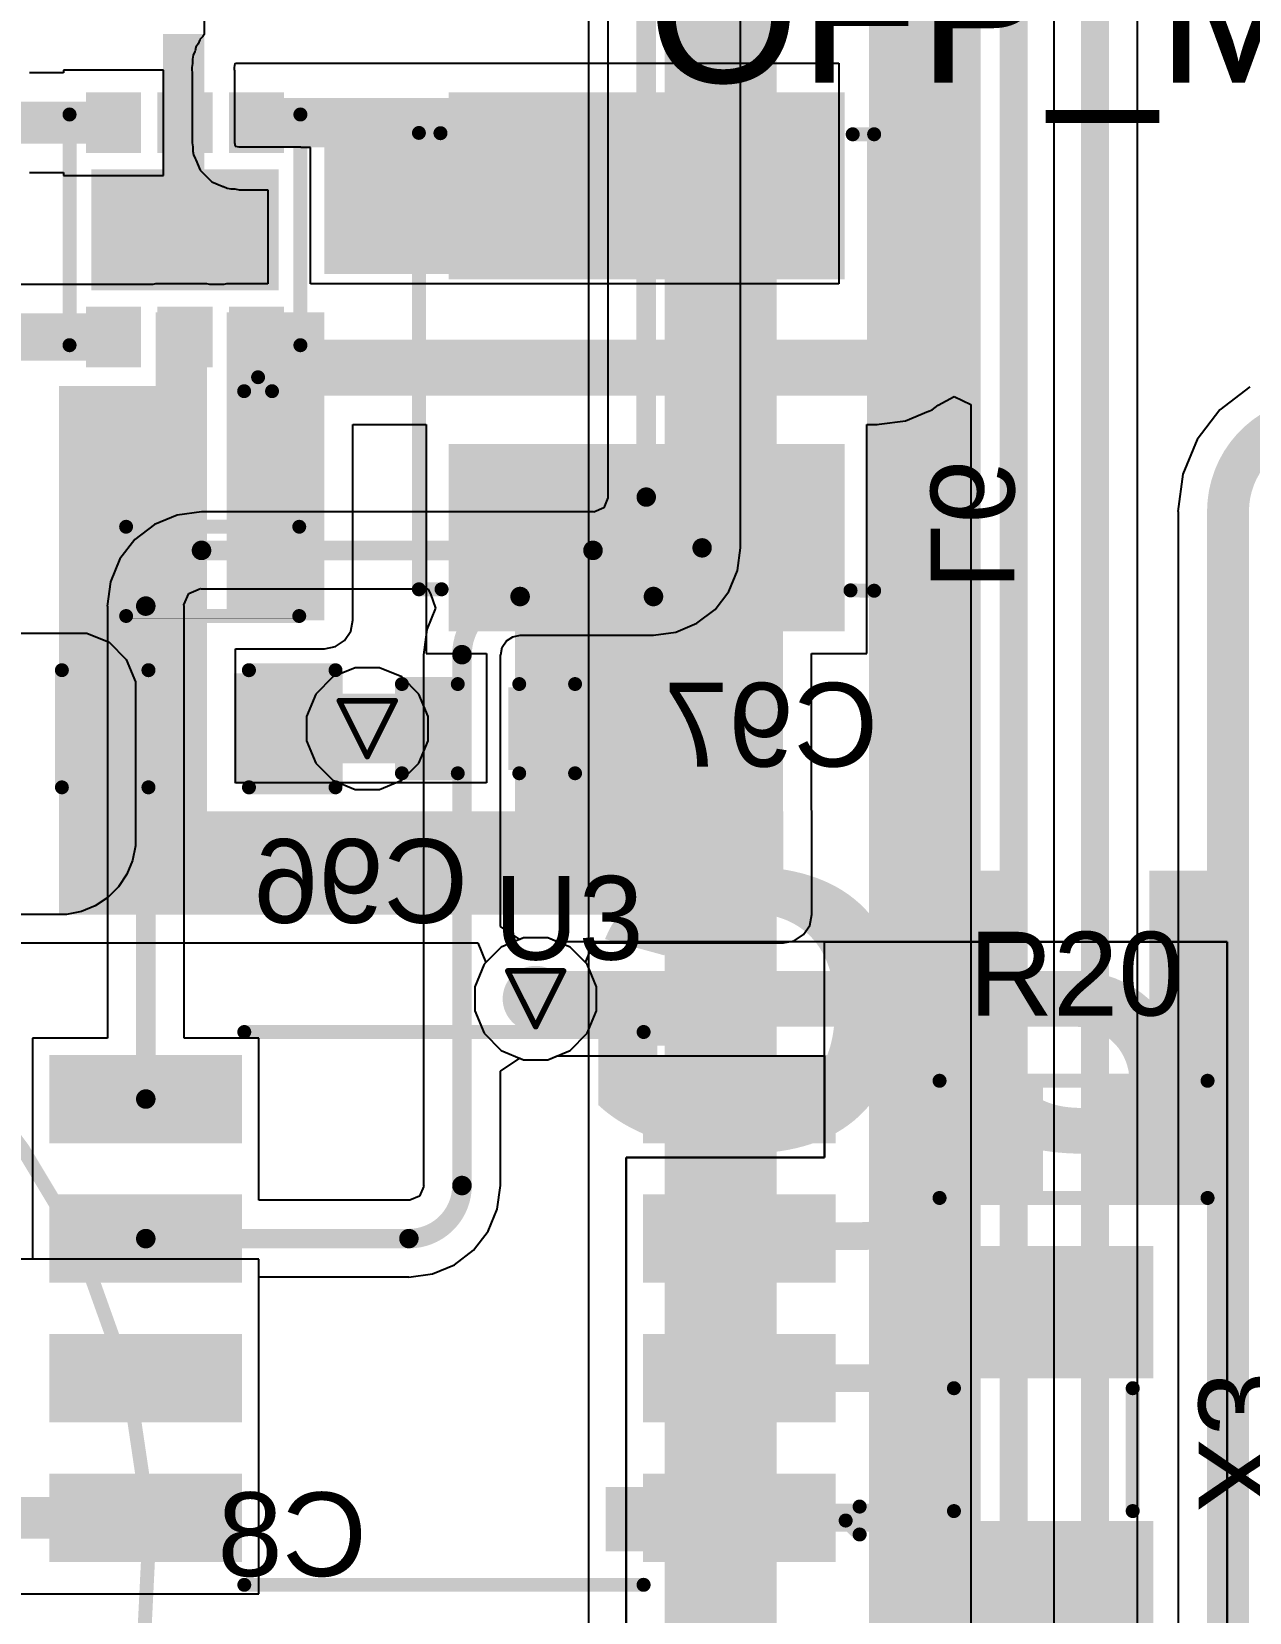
# Model space of a CAD drawing. Header units: inches. Extents: x 0 to 5359, y 0 to 5098.
# Drawn here: x 13.33 to 24.41, y 37.14 to 51.52 of the extents above; entities that cross this region are included whole.
import ezdxf

# ---------------------------------------------------------------- set-up
doc = ezdxf.new("R2010")
doc.units = ezdxf.units.IN
for name, color, linetype in [('Bottom Layer', 5, 'Continuous'), ('Bottom Overlay', 54, 'Continuous'), ('Bottom Paste', 16, 'Continuous'), ('Bottom Solder', 6, 'Continuous'), ('Drill Drawing', 1, 'Continuous'), ('Layer 1', 16, 'Continuous'), ('Layer 2', 76, 'Continuous'), ('Top Layer', 1, 'Continuous'), ('Top Overlay', 2, 'Continuous'), ('Top Paste', 8, 'Continuous'), ('Top Solder', 216, 'Continuous'), ('Via Holes', 16, 'Continuous')]:
    doc.layers.add(name, color=color, linetype=linetype)
doc.styles.add('Arial', font='', dxfattribs={"height": 0.2})
doc.styles.add('Arial Black_Bold', font='', dxfattribs={"height": 0.2})
doc.styles.get('Arial').set_extended_font_data('Arial')
doc.styles.get('Arial Black_Bold').set_extended_font_data('Arial Black', bold=True)

# ---------------------------------------------------------------- blocks, each defined once
blk = doc.blocks.new('C___0402_B_35')
at = {"layer": 'Bottom Layer'}
for points in [[(-0.241, 0.317), (-0.241, -0.318), (-0.699, -0.318), (-0.699, 0.317)], [(0.699, 0.317), (0.699, -0.318), (0.241, -0.318), (0.241, 0.317)]]:
    blk.add_hatch(color=5, dxfattribs=at).paths.add_polyline_path(points)
at = {"layer": 'Bottom Paste'}
for points in [[(-0.241, 0.317), (-0.241, -0.318), (-0.699, -0.318), (-0.699, 0.317)], [(0.699, 0.317), (0.699, -0.318), (0.241, -0.318), (0.241, 0.317)]]:
    blk.add_hatch(color=16, dxfattribs=at).paths.add_polyline_path(points)
at = {"layer": 'Bottom Solder'}
for points in [[(-0.181, 0.377), (-0.181, -0.377), (-0.759, -0.377), (-0.759, 0.377)], [(0.758, 0.377), (0.758, -0.377), (0.181, -0.377), (0.181, 0.377)]]:
    blk.add_hatch(color=6, dxfattribs=at).paths.add_polyline_path(points)
at = {"layer": 'Bottom Overlay'}
for points in [[(-0.787, -0.406, 0.127, 0.127, 0), (-0.787, 0.406, 0.127, 0.127, 0)], [(-0.787, 0.406, 0.127, 0.127, 0), (-0.279, 0.406, 0.127, 0.127, 0)], [(0.279, 0.406, 0.127, 0.127, 0), (0.787, 0.406, 0.127, 0.127, 0)], [(0.787, -0.406, 0.127, 0.127, 0), (0.787, 0.406, 0.127, 0.127, 0)], [(-0.787, -0.406, 0.127, 0.127, 0), (-0.279, -0.406, 0.127, 0.127, 0)], [(0.279, -0.406, 0.127, 0.127, 0), (0.787, -0.406, 0.127, 0.127, 0)]]:
    blk.add_lwpolyline(points, format="xyseb", dxfattribs=at)
for points in [[(-0.819, 0.406, 0.0635, 0.0635, 1), (-0.756, 0.406, 0.0635, 0.0635, 1)], [(-0.819, 0.406, 0.0635, 0.0635, 1), (-0.756, 0.406, 0.0635, 0.0635, 1)], [(-0.311, 0.406, 0.0635, 0.0635, 1), (-0.248, 0.406, 0.0635, 0.0635, 1)], [(0.248, 0.406, 0.0635, 0.0635, 1), (0.311, 0.406, 0.0635, 0.0635, 1)], [(0.756, 0.406, 0.0635, 0.0635, 1), (0.819, 0.406, 0.0635, 0.0635, 1)], [(0.756, 0.406, 0.0635, 0.0635, 1), (0.819, 0.406, 0.0635, 0.0635, 1)], [(-0.819, -0.406, 0.0635, 0.0635, 1), (-0.756, -0.406, 0.0635, 0.0635, 1)], [(-0.819, -0.406, 0.0635, 0.0635, 1), (-0.756, -0.406, 0.0635, 0.0635, 1)], [(-0.311, -0.406, 0.0635, 0.0635, 1), (-0.248, -0.406, 0.0635, 0.0635, 1)], [(0.248, -0.406, 0.0635, 0.0635, 1), (0.311, -0.406, 0.0635, 0.0635, 1)], [(0.756, -0.406, 0.0635, 0.0635, 1), (0.819, -0.406, 0.0635, 0.0635, 1)], [(0.756, -0.406, 0.0635, 0.0635, 1), (0.819, -0.406, 0.0635, 0.0635, 1)]]:
    blk.add_lwpolyline(points, format="xyseb", close=True, dxfattribs=at)
blk = doc.blocks.new('SMD3215_2P_50')
at = {"layer": 'Top Layer'}
for points in [[(-1.75, 0.9), (-0.75, 0.9), (-0.75, -0.9), (-1.75, -0.9)], [(0.75, 0.9), (1.75, 0.9), (1.75, -0.9), (0.75, -0.9)]]:
    blk.add_hatch(color=1, dxfattribs=at).paths.add_polyline_path(points)
at = {"layer": 'Top Paste'}
for points in [[(-1.75, 0.9), (-0.75, 0.9), (-0.75, -0.9), (-1.75, -0.9)], [(0.75, 0.9), (1.75, 0.9), (1.75, -0.9), (0.75, -0.9)]]:
    blk.add_hatch(color=8, dxfattribs=at).paths.add_polyline_path(points)
at = {"layer": 'Top Solder'}
for points in [[(-1.852, 1.002), (-0.648, 1.002), (-0.648, -1.002), (-1.852, -1.002)], [(0.648, 1.002), (1.852, 1.002), (1.852, -1.002), (0.648, -1.002)]]:
    blk.add_hatch(color=216, dxfattribs=at).paths.add_polyline_path(points)
at = {"layer": 'Top Overlay'}
for points in [[(-0.559, 0.813, 0.127, 0.127, 0), (0.559, 0.813, 0.127, 0.127, 0)], [(-0.559, -0.813, 0.127, 0.127, 0), (0.559, -0.813, 0.127, 0.127, 0)]]:
    blk.add_lwpolyline(points, format="xyseb", dxfattribs=at)
for points in [[(-0.591, 0.813, 0.0635, 0.0635, 1), (-0.527, 0.813, 0.0635, 0.0635, 1)], [(0.527, 0.813, 0.0635, 0.0635, 1), (0.591, 0.813, 0.0635, 0.0635, 1)], [(-0.591, -0.813, 0.0635, 0.0635, 1), (-0.527, -0.813, 0.0635, 0.0635, 1)], [(0.527, -0.813, 0.0635, 0.0635, 1), (0.591, -0.813, 0.0635, 0.0635, 1)]]:
    blk.add_lwpolyline(points, format="xyseb", close=True, dxfattribs=at)
blk = doc.blocks.new('WSON_6_EP_2_2__B_56')
at = {"layer": 'Bottom Layer'}
for points in [[(-1.2, 0.45), (-1.2, 0.85), (-0.75, 0.85), (-0.75, 0.45)], [(-0.5, 0.8), (0.5, 0.8), (0.5, -0.8), (-0.5, -0.8)], [(0.75, 0.45), (0.75, 0.85), (1.2, 0.85), (1.2, 0.45)], [(-1.2, -0.2), (-1.2, 0.2), (-0.75, 0.2), (-0.75, -0.2)], [(0.75, -0.2), (0.75, 0.2), (1.2, 0.2), (1.2, -0.2)], [(-1.2, -0.85), (-1.2, -0.45), (-0.75, -0.45), (-0.75, -0.85)], [(0.75, -0.85), (0.75, -0.45), (1.2, -0.45), (1.2, -0.85)]]:
    blk.add_hatch(color=5, dxfattribs=at).paths.add_polyline_path(points)
at = {"layer": 'Bottom Paste'}
for points in [[(-1.2, 0.45), (-1.2, 0.85), (-0.75, 0.85), (-0.75, 0.45)], [(-0.5, 0.8), (0.5, 0.8), (0.5, -0.8), (-0.5, -0.8)], [(0.75, 0.45), (0.75, 0.85), (1.2, 0.85), (1.2, 0.45)], [(-1.2, -0.2), (-1.2, 0.2), (-0.75, 0.2), (-0.75, -0.2)], [(0.75, -0.2), (0.75, 0.2), (1.2, 0.2), (1.2, -0.2)], [(-1.2, -0.85), (-1.2, -0.45), (-0.75, -0.45), (-0.75, -0.85)], [(0.75, -0.85), (0.75, -0.45), (1.2, -0.45), (1.2, -0.85)]]:
    blk.add_hatch(color=16, dxfattribs=at).paths.add_polyline_path(points)
at = {"layer": 'Bottom Solder'}
for points in [[(-1.251, 0.399), (-1.251, 0.901), (-0.699, 0.901), (-0.699, 0.399)], [(0.699, 0.399), (0.699, 0.901), (1.251, 0.901), (1.251, 0.399)], [(-0.551, 0.851), (0.551, 0.851), (0.551, -0.851), (-0.551, -0.851)], [(-1.251, -0.251), (-1.251, 0.251), (-0.699, 0.251), (-0.699, -0.251)], [(0.699, -0.251), (0.699, 0.251), (1.251, 0.251), (1.251, -0.251)], [(-1.251, -0.901), (-1.251, -0.399), (-0.699, -0.399), (-0.699, -0.901)], [(0.699, -0.901), (0.699, -0.399), (1.251, -0.399), (1.251, -0.901)]]:
    blk.add_hatch(color=6, dxfattribs=at).paths.add_polyline_path(points)
at = {"layer": 'Bottom Overlay'}
for points in [[(-1.049, 1.05, 0.127, 0.127, 0), (1.05, 1.05, 0.127, 0.127, 0)], [(-1.467, -0.538, 0.127, 0.127, 0), (-1.34, -0.665, 0.127, 0.127, 0)], [(-1.467, -0.538, 0.127, 0.127, 0), (-1.467, -0.792, 0.127, 0.127, 0)], [(-1.34, -0.665, 0.127, 0.127, 0), (-1.467, -0.792, 0.127, 0.127, 0)], [(-1.049, -1.05, 0.127, 0.127, 0), (1.05, -1.05, 0.127, 0.127, 0)]]:
    blk.add_lwpolyline(points, format="xyseb", dxfattribs=at)
for points in [[(-1.081, 1.05, 0.0635, 0.0635, 1), (-1.017, 1.05, 0.0635, 0.0635, 1)], [(1.018, 1.05, 0.0635, 0.0635, 1), (1.082, 1.05, 0.0635, 0.0635, 1)], [(-1.499, -0.538, 0.0635, 0.0635, 1), (-1.436, -0.538, 0.0635, 0.0635, 1)], [(-1.499, -0.538, 0.0635, 0.0635, 1), (-1.436, -0.538, 0.0635, 0.0635, 1)], [(-1.372, -0.665, 0.0635, 0.0635, 1), (-1.309, -0.665, 0.0635, 0.0635, 1)], [(-1.372, -0.665, 0.0635, 0.0635, 1), (-1.309, -0.665, 0.0635, 0.0635, 1)], [(-1.499, -0.792, 0.0635, 0.0635, 1), (-1.436, -0.792, 0.0635, 0.0635, 1)], [(-1.499, -0.792, 0.0635, 0.0635, 1), (-1.436, -0.792, 0.0635, 0.0635, 1)], [(-1.081, -1.05, 0.0635, 0.0635, 1), (-1.017, -1.05, 0.0635, 0.0635, 1)], [(1.018, -1.05, 0.0635, 0.0635, 1), (1.082, -1.05, 0.0635, 0.0635, 1)]]:
    blk.add_lwpolyline(points, format="xyseb", close=True, dxfattribs=at)
blk = doc.blocks.new('SOIC_8_0_154___3_90___W______62')
at = {"layer": 'Top Layer'}
for points in [[(-3.475, 1.605), (-3.475, 2.205), (-1.925, 2.205), (-1.925, 1.605)], [(1.925, 1.605), (1.925, 2.205), (3.475, 2.205), (3.475, 1.605)], [(-3.475, 0.335), (-3.475, 0.935), (-1.925, 0.935), (-1.925, 0.335)], [(1.925, 0.335), (1.925, 0.935), (3.475, 0.935), (3.475, 0.335)], [(-3.475, -0.935), (-3.475, -0.335), (-1.925, -0.335), (-1.925, -0.935)], [(1.925, -0.935), (1.925, -0.335), (3.475, -0.335), (3.475, -0.935)], [(-3.475, -2.205), (-3.475, -1.605), (-1.925, -1.605), (-1.925, -2.205)], [(1.925, -2.205), (1.925, -1.605), (3.475, -1.605), (3.475, -2.205)]]:
    blk.add_hatch(color=1, dxfattribs=at).paths.add_polyline_path(points)
at = {"layer": 'Top Overlay'}
blk.add_hatch(color=2, dxfattribs=at).paths.add_polyline_path([(-1.838, 1.625), (-1.483, 1.625), (-1.483, 2.21), (-1.838, 2.21)])
at = {"layer": 'Top Paste'}
for points in [[(-3.475, 1.605), (-3.475, 2.205), (-1.925, 2.205), (-1.925, 1.605)], [(1.925, 1.605), (1.925, 2.205), (3.475, 2.205), (3.475, 1.605)], [(-3.475, 0.335), (-3.475, 0.935), (-1.925, 0.935), (-1.925, 0.335)], [(1.925, 0.335), (1.925, 0.935), (3.475, 0.935), (3.475, 0.335)], [(-3.475, -0.935), (-3.475, -0.335), (-1.925, -0.335), (-1.925, -0.935)], [(1.925, -0.935), (1.925, -0.335), (3.475, -0.335), (3.475, -0.935)], [(-3.475, -2.205), (-3.475, -1.605), (-1.925, -1.605), (-1.925, -2.205)], [(1.925, -2.205), (1.925, -1.605), (3.475, -1.605), (3.475, -2.205)]]:
    blk.add_hatch(color=8, dxfattribs=at).paths.add_polyline_path(points)
at = {"layer": 'Top Solder'}
for points in [[(-3.577, 1.503), (-3.577, 2.307), (-1.823, 2.307), (-1.823, 1.503)], [(1.823, 1.503), (1.823, 2.307), (3.577, 2.307), (3.577, 1.503)], [(-3.577, 0.233), (-3.577, 1.037), (-1.823, 1.037), (-1.823, 0.233)], [(1.823, 0.233), (1.823, 1.037), (3.577, 1.037), (3.577, 0.233)], [(-3.577, -1.037), (-3.577, -0.233), (-1.823, -0.233), (-1.823, -1.037)], [(1.823, -1.037), (1.823, -0.233), (3.577, -0.233), (3.577, -1.037)], [(-3.577, -2.307), (-3.577, -1.503), (-1.823, -1.503), (-1.823, -2.307)], [(1.823, -2.307), (1.823, -1.503), (3.577, -1.503), (3.577, -2.307)]]:
    blk.add_hatch(color=216, dxfattribs=at).paths.add_polyline_path(points)
at = {"layer": 'Top Overlay'}
for points in [[(1.803, 2.515, 0.127, 0.127, 0), (-1.829, 2.515, 0.127, 0.127, 0)], [(-3.667, 1.93, 0.127, 0.127, 0), (-3.794, 2.057, 0.127, 0.127, 0)], [(-3.794, 2.057, 0.127, 0.127, 0), (-3.794, 1.803, 0.127, 0.127, 0)], [(-3.667, 1.93, 0.127, 0.127, 0), (-3.794, 1.803, 0.127, 0.127, 0)], [(1.803, -2.515, 0.127, 0.127, 0), (-1.829, -2.515, 0.127, 0.127, 0)]]:
    blk.add_lwpolyline(points, format="xyseb", dxfattribs=at)
for points in [[(-1.861, 2.515, 0.0635, 0.0635, 1), (-1.797, 2.515, 0.0635, 0.0635, 1)], [(1.772, 2.515, 0.0635, 0.0635, 1), (1.835, 2.515, 0.0635, 0.0635, 1)], [(-3.826, 2.057, 0.0635, 0.0635, 1), (-3.762, 2.057, 0.0635, 0.0635, 1)], [(-3.826, 2.057, 0.0635, 0.0635, 1), (-3.762, 2.057, 0.0635, 0.0635, 1)], [(-3.699, 1.93, 0.0635, 0.0635, 1), (-3.635, 1.93, 0.0635, 0.0635, 1)], [(-3.699, 1.93, 0.0635, 0.0635, 1), (-3.635, 1.93, 0.0635, 0.0635, 1)], [(-3.826, 1.803, 0.0635, 0.0635, 1), (-3.762, 1.803, 0.0635, 0.0635, 1)], [(-3.826, 1.803, 0.0635, 0.0635, 1), (-3.762, 1.803, 0.0635, 0.0635, 1)], [(-1.861, -2.515, 0.0635, 0.0635, 1), (-1.797, -2.515, 0.0635, 0.0635, 1)], [(1.772, -2.515, 0.0635, 0.0635, 1), (1.835, -2.515, 0.0635, 0.0635, 1)]]:
    blk.add_lwpolyline(points, format="xyseb", close=True, dxfattribs=at)
blk = doc.blocks.new('R___0402_B_117')
at = {"layer": 'Bottom Layer'}
for points in [[(-0.241, 0.318), (-0.241, -0.318), (-0.699, -0.318), (-0.699, 0.318)], [(0.699, 0.318), (0.699, -0.318), (0.241, -0.318), (0.241, 0.318)]]:
    blk.add_hatch(color=5, dxfattribs=at).paths.add_polyline_path(points)
at = {"layer": 'Bottom Paste'}
for points in [[(-0.241, 0.318), (-0.241, -0.318), (-0.699, -0.318), (-0.699, 0.318)], [(0.699, 0.318), (0.699, -0.318), (0.241, -0.318), (0.241, 0.318)]]:
    blk.add_hatch(color=16, dxfattribs=at).paths.add_polyline_path(points)
at = {"layer": 'Bottom Solder'}
for points in [[(-0.186, 0.373), (-0.186, -0.373), (-0.754, -0.373), (-0.754, 0.373)], [(0.754, 0.373), (0.754, -0.373), (0.186, -0.373), (0.186, 0.373)]]:
    blk.add_hatch(color=6, dxfattribs=at).paths.add_polyline_path(points)
at = {"layer": 'Bottom Overlay'}
for points in [[(0.787, 0.406, 0.127, 0.127, 0), (-0.787, 0.406, 0.127, 0.127, 0)], [(-0.787, 0.406, 0.127, 0.127, 0), (-0.787, -0.406, 0.127, 0.127, 0)], [(0.813, 0.432, 0.00323, 0.00323, 0), (-0.813, 0.432, 0.00323, 0.00323, 0)], [(0.787, 0.406, 0.127, 0.127, 0), (0.787, -0.406, 0.127, 0.127, 0)], [(0.787, -0.406, 0.127, 0.127, 0), (-0.787, -0.406, 0.127, 0.127, 0)]]:
    blk.add_lwpolyline(points, format="xyseb", dxfattribs=at)
for points in [[(-0.819, 0.406, 0.0635, 0.0635, 1), (-0.756, 0.406, 0.0635, 0.0635, 1)], [(-0.819, 0.406, 0.0635, 0.0635, 1), (-0.756, 0.406, 0.0635, 0.0635, 1)], [(-0.814, 0.432, 0.00161, 0.00161, 1), (-0.812, 0.432, 0.00161, 0.00161, 1)], [(0.756, 0.406, 0.0635, 0.0635, 1), (0.819, 0.406, 0.0635, 0.0635, 1)], [(0.756, 0.406, 0.0635, 0.0635, 1), (0.819, 0.406, 0.0635, 0.0635, 1)], [(0.812, 0.432, 0.00161, 0.00161, 1), (0.814, 0.432, 0.00161, 0.00161, 1)], [(-0.819, -0.406, 0.0635, 0.0635, 1), (-0.756, -0.406, 0.0635, 0.0635, 1)], [(-0.819, -0.406, 0.0635, 0.0635, 1), (-0.756, -0.406, 0.0635, 0.0635, 1)], [(0.756, -0.406, 0.0635, 0.0635, 1), (0.819, -0.406, 0.0635, 0.0635, 1)], [(0.756, -0.406, 0.0635, 0.0635, 1), (0.819, -0.406, 0.0635, 0.0635, 1)]]:
    blk.add_lwpolyline(points, format="xyseb", close=True, dxfattribs=at)
blk = doc.blocks.new('R___0603_179')
at = {"layer": 'Top Layer'}
for points in [[(-0.381, 0.445), (-0.381, -0.445), (-1.143, -0.445), (-1.143, 0.445)], [(1.143, 0.445), (1.143, -0.445), (0.381, -0.445), (0.381, 0.445)]]:
    blk.add_hatch(color=1, dxfattribs=at).paths.add_polyline_path(points)
at = {"layer": 'Top Paste'}
for points in [[(-0.381, 0.445), (-0.381, -0.445), (-1.143, -0.445), (-1.143, 0.445)], [(1.143, 0.445), (1.143, -0.445), (0.381, -0.445), (0.381, 0.445)]]:
    blk.add_hatch(color=8, dxfattribs=at).paths.add_polyline_path(points)
at = {"layer": 'Top Solder'}
for points in [[(-0.279, 0.546), (-0.279, -0.546), (-1.245, -0.546), (-1.245, 0.546)], [(1.245, 0.546), (1.245, -0.546), (0.279, -0.546), (0.279, 0.546)]]:
    blk.add_hatch(color=216, dxfattribs=at).paths.add_polyline_path(points)
at = {"layer": 'Top Overlay'}
for points in [[(1.219, 0.533, 0.127, 0.127, 0), (-1.219, 0.533, 0.127, 0.127, 0)], [(-1.219, 0.533, 0.127, 0.127, 0), (-1.219, -0.533, 0.127, 0.127, 0)], [(1.219, 0.533, 0.127, 0.127, 0), (1.219, -0.533, 0.127, 0.127, 0)], [(1.219, -0.533, 0.127, 0.127, 0), (-1.219, -0.533, 0.127, 0.127, 0)]]:
    blk.add_lwpolyline(points, format="xyseb", dxfattribs=at)
for points in [[(-1.251, 0.533, 0.0635, 0.0635, 1), (-1.187, 0.533, 0.0635, 0.0635, 1)], [(-1.251, 0.533, 0.0635, 0.0635, 1), (-1.187, 0.533, 0.0635, 0.0635, 1)], [(1.187, 0.533, 0.0635, 0.0635, 1), (1.251, 0.533, 0.0635, 0.0635, 1)], [(1.187, 0.533, 0.0635, 0.0635, 1), (1.251, 0.533, 0.0635, 0.0635, 1)], [(-1.251, -0.533, 0.0635, 0.0635, 1), (-1.187, -0.533, 0.0635, 0.0635, 1)], [(-1.251, -0.533, 0.0635, 0.0635, 1), (-1.187, -0.533, 0.0635, 0.0635, 1)], [(1.187, -0.533, 0.0635, 0.0635, 1), (1.251, -0.533, 0.0635, 0.0635, 1)], [(1.187, -0.533, 0.0635, 0.0635, 1), (1.251, -0.533, 0.0635, 0.0635, 1)]]:
    blk.add_lwpolyline(points, format="xyseb", close=True, dxfattribs=at)
blk = doc.blocks.new('YNR4018_220M_B_218')
at = {"layer": 'Bottom Layer'}
for points in [[(-2.4, 1.75), (-0.8, 1.75), (-0.8, -1.75), (-2.4, -1.75)], [(0.8, 1.75), (2.4, 1.75), (2.4, -1.75), (0.8, -1.75)]]:
    blk.add_hatch(color=5, dxfattribs=at).paths.add_polyline_path(points)
at = {"layer": 'Bottom Paste'}
for points in [[(-2.4, 1.75), (-0.8, 1.75), (-0.8, -1.75), (-2.4, -1.75)], [(0.8, 1.75), (2.4, 1.75), (2.4, -1.75), (0.8, -1.75)]]:
    blk.add_hatch(color=16, dxfattribs=at).paths.add_polyline_path(points)
at = {"layer": 'Bottom Solder'}
for points in [[(-2.451, 1.801), (-0.749, 1.801), (-0.749, -1.801), (-2.451, -1.801)], [(0.749, 1.801), (2.451, 1.801), (2.451, -1.801), (0.749, -1.801)]]:
    blk.add_hatch(color=6, dxfattribs=at).paths.add_polyline_path(points)
at = {"layer": 'Bottom Overlay'}
for points in [[(-2.07, 2.071, 0.127, 0.127, 0), (2.082, 2.071, 0.127, 0.127, 0)], [(-2.07, 2.071, 0.127, 0.127, 0), (-2.07, 1.865, 0.127, 0.127, 0)], [(2.082, 2.071, 0.127, 0.127, 0), (2.08, 1.875, 0.127, 0.127, 0)], [(-2.08, -1.855, 0.127, 0.127, 0), (-2.083, -2.07, 0.127, 0.127, 0)], [(2.07, -1.875, 0.127, 0.127, 0), (2.07, -2.07, 0.127, 0.127, 0)], [(-2.083, -2.07, 0.127, 0.127, 0), (2.07, -2.07, 0.127, 0.127, 0)]]:
    blk.add_lwpolyline(points, format="xyseb", dxfattribs=at)
for points in [[(-2.102, 2.071, 0.0635, 0.0635, 1), (-2.038, 2.071, 0.0635, 0.0635, 1)], [(-2.102, 2.071, 0.0635, 0.0635, 1), (-2.038, 2.071, 0.0635, 0.0635, 1)], [(2.051, 2.071, 0.0635, 0.0635, 1), (2.114, 2.071, 0.0635, 0.0635, 1)], [(2.051, 2.071, 0.0635, 0.0635, 1), (2.114, 2.071, 0.0635, 0.0635, 1)], [(-2.102, 1.865, 0.0635, 0.0635, 1), (-2.038, 1.865, 0.0635, 0.0635, 1)], [(2.048, 1.875, 0.0635, 0.0635, 1), (2.112, 1.875, 0.0635, 0.0635, 1)], [(-2.112, -1.855, 0.0635, 0.0635, 1), (-2.048, -1.855, 0.0635, 0.0635, 1)], [(2.038, -1.875, 0.0635, 0.0635, 1), (2.102, -1.875, 0.0635, 0.0635, 1)], [(-2.115, -2.07, 0.0635, 0.0635, 1), (-2.051, -2.07, 0.0635, 0.0635, 1)], [(-2.115, -2.07, 0.0635, 0.0635, 1), (-2.051, -2.07, 0.0635, 0.0635, 1)], [(2.038, -2.07, 0.0635, 0.0635, 1), (2.102, -2.07, 0.0635, 0.0635, 1)], [(2.038, -2.07, 0.0635, 0.0635, 1), (2.102, -2.07, 0.0635, 0.0635, 1)]]:
    blk.add_lwpolyline(points, format="xyseb", close=True, dxfattribs=at)
blk = doc.blocks.new('C___0603_B_293')
at = {"layer": 'Bottom Layer'}
for points in [[(-1.143, -0.445), (-1.143, 0.445), (-0.381, 0.445), (-0.381, -0.445)], [(0.381, -0.445), (0.381, 0.445), (1.143, 0.445), (1.143, -0.445)]]:
    blk.add_hatch(color=5, dxfattribs=at).paths.add_polyline_path(points)
at = {"layer": 'Bottom Paste'}
for points in [[(-1.143, -0.445), (-1.143, 0.445), (-0.381, 0.445), (-0.381, -0.445)], [(0.381, -0.445), (0.381, 0.445), (1.143, 0.445), (1.143, -0.445)]]:
    blk.add_hatch(color=16, dxfattribs=at).paths.add_polyline_path(points)
at = {"layer": 'Bottom Solder'}
for points in [[(-1.203, -0.504), (-1.203, 0.504), (-0.321, 0.504), (-0.321, -0.504)], [(0.321, -0.504), (0.321, 0.504), (1.203, 0.504), (1.203, -0.504)]]:
    blk.add_hatch(color=6, dxfattribs=at).paths.add_polyline_path(points)
at = {"layer": 'Bottom Overlay'}
for points in [[(-0.457, 0.533, 0.127, 0.127, 0), (-1.245, 0.533, 0.127, 0.127, 0)], [(-1.245, 0.533, 0.127, 0.127, 0), (-1.245, -0.533, 0.127, 0.127, 0)], [(1.245, 0.533, 0.127, 0.127, 0), (0.457, 0.533, 0.127, 0.127, 0)], [(1.245, 0.533, 0.127, 0.127, 0), (1.245, -0.533, 0.127, 0.127, 0)], [(-0.457, -0.533, 0.127, 0.127, 0), (-1.245, -0.533, 0.127, 0.127, 0)], [(1.245, -0.533, 0.127, 0.127, 0), (0.457, -0.533, 0.127, 0.127, 0)]]:
    blk.add_lwpolyline(points, format="xyseb", dxfattribs=at)
for points in [[(-1.276, 0.533, 0.0635, 0.0635, 1), (-1.213, 0.533, 0.0635, 0.0635, 1)], [(-1.276, 0.533, 0.0635, 0.0635, 1), (-1.213, 0.533, 0.0635, 0.0635, 1)], [(-0.489, 0.533, 0.0635, 0.0635, 1), (-0.425, 0.533, 0.0635, 0.0635, 1)], [(0.425, 0.533, 0.0635, 0.0635, 1), (0.489, 0.533, 0.0635, 0.0635, 1)], [(1.213, 0.533, 0.0635, 0.0635, 1), (1.276, 0.533, 0.0635, 0.0635, 1)], [(1.213, 0.533, 0.0635, 0.0635, 1), (1.276, 0.533, 0.0635, 0.0635, 1)], [(-1.276, -0.533, 0.0635, 0.0635, 1), (-1.213, -0.533, 0.0635, 0.0635, 1)], [(-1.276, -0.533, 0.0635, 0.0635, 1), (-1.213, -0.533, 0.0635, 0.0635, 1)], [(-0.489, -0.533, 0.0635, 0.0635, 1), (-0.425, -0.533, 0.0635, 0.0635, 1)], [(0.425, -0.533, 0.0635, 0.0635, 1), (0.489, -0.533, 0.0635, 0.0635, 1)], [(1.213, -0.533, 0.0635, 0.0635, 1), (1.276, -0.533, 0.0635, 0.0635, 1)], [(1.213, -0.533, 0.0635, 0.0635, 1), (1.276, -0.533, 0.0635, 0.0635, 1)]]:
    blk.add_lwpolyline(points, format="xyseb", close=True, dxfattribs=at)
blk = doc.blocks.new('SC_EB_5R5_474_M_B_378')
at = {"layer": 'Bottom Overlay'}
blk.add_lwpolyline([(6.75, 0, 0.127, 0.127, 1), (-6.75, 0, 0.127, 0.127, 1)], format="xyseb", close=True, dxfattribs=at)

msp = doc.modelspace()

# ---------------------------------------------------------------- hatches: boundary and pattern name
at = {"layer": 'Bottom Layer'}
for points in [[(14.527, 49.844), (14.903, 49.844), (14.903, 51.497), (14.527, 51.497)], [(15.177, 50.464), (20.168, 50.464), (20.168, 50.914), (15.177, 50.914)], [(15.995, 49.314), (20.168, 49.314), (20.168, 50.914), (15.995, 50.914)], [(14.927, 47.435), (14.927, 48.964), (14.46, 48.964), (14.46, 47.435)], [(14.908, 44.731), (14.908, 48.964), (14.527, 48.964), (14.527, 44.731)], [(15.995, 46.162), (15.995, 48.964), (15.106, 48.964), (15.106, 46.162)], [(14.927, 43.485), (14.927, 48.294), (13.582, 48.294), (13.582, 43.485)], [(17.729, 43.485), (20.168, 43.485), (20.168, 47.714), (17.729, 47.714)], [(15.614, 44.859), (17.247, 44.859), (17.247, 45.494), (15.614, 45.494)], [(13.582, 43.485), (20.17, 43.485), (20.17, 44.425), (13.582, 44.425)]]:
    msp.add_hatch(color=5, dxfattribs=at).paths.add_polyline_path(points)
h = msp.add_hatch(color=5, dxfattribs=at)
edge = h.paths.add_edge_path()
edge.add_arc((16.385, 45.176), 0.3, 0, 360)
h = msp.add_hatch(color=5, dxfattribs=at)
edge = h.paths.add_edge_path()
edge.add_arc((17.917, 42.718), 0.3, 0, 360)
at = {"layer": 'Layer 1'}
h = msp.add_hatch(color=16, dxfattribs=at)
edge = h.paths.add_edge_path()
edge.add_arc((16.385, 45.176), 0.3, 0, 360)
h = msp.add_hatch(color=16, dxfattribs=at)
edge = h.paths.add_edge_path()
edge.add_arc((17.917, 42.718), 0.3, 0, 360)
at = {"layer": 'Layer 2'}
h = msp.add_hatch(color=76, dxfattribs=at)
edge = h.paths.add_edge_path()
edge.add_arc((16.385, 45.176), 0.3, 0, 360)
h = msp.add_hatch(color=76, dxfattribs=at)
edge = h.paths.add_edge_path()
edge.add_arc((17.917, 42.718), 0.3, 0, 360)
at = {"layer": 'Top Layer'}
h = msp.add_hatch(color=1, dxfattribs=at)
edge = h.paths.add_edge_path()
edge.add_arc((16.385, 45.176), 0.3, 0, 360)
h = msp.add_hatch(color=1, dxfattribs=at)
edge = h.paths.add_edge_path()
edge.add_arc((17.917, 42.718), 0.3, 0, 360)
at = {"layer": 'Via Holes'}
h = msp.add_hatch(color=7, dxfattribs=at)
edge = h.paths.add_edge_path()
edge.add_arc((16.385, 45.176), 0.15, 0, 360)
h = msp.add_hatch(color=7, dxfattribs=at)
edge = h.paths.add_edge_path()
edge.add_arc((17.917, 42.718), 0.15, 0, 360)

# ---------------------------------------------------------------- linework, layer by layer
at = {"layer": 'Bottom Layer'}
for p, q in [((23.392, 15.328), (23.392, 59.438)), ((14.903, 52.831), (14.903, 51.493)), ((14.903, 51.493), (14.89, 51.473)), ((14.827, 51.378), (14.82, 51.344)), ((14.846, 51.407), (14.827, 51.378)), ((14.861, 51.443), (14.846, 51.407)), ((14.863, 51.446), (14.861, 51.443)), ((14.89, 51.473), (14.863, 51.446)), ((14.796, 51.229), (14.788, 51.192)), ((14.803, 51.303), (14.796, 51.267)), ((14.796, 51.267), (14.796, 51.229)), ((14.817, 51.338), (14.803, 51.303)), ((14.818, 51.34), (14.817, 51.338)), ((14.819, 51.342), (14.818, 51.34)), ((14.82, 51.344), (14.819, 51.342)), ((15.177, 51.192), (15.184, 51.227)), ((15.184, 51.227), (15.186, 51.23)), ((15.186, 51.23), (20.676, 51.23)), ((20.676, 51.23), (20.676, 49.223)), ((13.623, 51.142), (13.313, 51.142)), ((14.531, 51.168), (13.623, 51.168)), ((13.623, 51.168), (13.623, 51.142)), ((14.531, 50.21), (14.531, 51.168)), ((14.788, 51.192), (14.788, 51.168)), ((14.788, 51.168), (14.792, 51.148)), ((14.792, 51.148), (14.792, 50.506)), ((15.177, 51.168), (15.177, 51.192)), ((15.181, 51.168), (15.177, 51.168)), ((15.181, 51.148), (15.181, 51.168)), ((15.181, 50.506), (15.181, 51.148)), ((14.792, 50.506), (14.8, 50.469)), ((15.187, 50.474), (15.181, 50.506)), ((14.8, 50.469), (14.8, 50.43)), ((14.8, 50.43), (14.806, 50.398)), ((14.806, 50.398), (14.821, 50.363)), ((14.821, 50.363), (14.822, 50.358)), ((14.822, 50.358), (14.825, 50.353)), ((14.825, 50.353), (14.864, 50.258)), ((15.219, 50.468), (15.187, 50.474)), ((15.781, 50.468), (15.219, 50.468)), ((15.781, 50.464), (15.781, 50.468)), ((15.869, 50.464), (15.781, 50.464)), ((15.869, 49.223), (15.869, 50.464)), ((13.313, 50.236), (13.623, 50.236)), ((13.623, 50.236), (13.623, 50.21)), ((13.623, 50.21), (14.531, 50.21)), ((14.864, 50.258), (14.864, 50.258)), ((14.864, 50.258), (14.971, 50.151)), ((14.971, 50.151), (14.971, 50.151)), ((14.971, 50.151), (15.066, 50.112)), ((15.066, 50.112), (15.07, 50.109)), ((15.07, 50.109), (15.076, 50.108)), ((15.076, 50.108), (15.111, 50.093)), ((15.111, 50.093), (15.143, 50.087)), ((15.143, 50.087), (15.182, 50.087)), ((15.182, 50.087), (15.219, 50.079)), ((15.219, 50.079), (15.481, 50.079)), ((15.481, 50.079), (15.481, 49.223)), ((14.031, 49.218), (13.081, 49.218)), ((14.435, 49.218), (14.031, 49.218)), ((14.031, 49.218), (14.031, 49.218)), ((14.46, 49.223), (14.435, 49.218)), ((14.527, 49.223), (14.46, 49.223)), ((14.908, 49.223), (14.527, 49.223)), ((14.527, 49.223), (14.527, 49.223)), ((14.927, 49.223), (14.908, 49.223)), ((14.908, 49.223), (14.908, 49.223)), ((14.952, 49.218), (14.927, 49.223)), ((15.081, 49.218), (14.952, 49.218)), ((15.106, 49.223), (15.081, 49.218)), ((15.48, 49.223), (15.106, 49.223)), ((15.481, 49.223), (15.48, 49.223)), ((20.676, 49.223), (15.869, 49.223)), ((21.579, 48.12), (21.723, 48.199)), ((21.723, 48.199), (21.877, 48.124)), ((24.413, 48.286), (24.142, 48.078)), ((21.282, 47.977), (21.491, 48.064)), ((21.491, 48.064), (21.492, 48.064)), ((21.492, 48.064), (21.493, 48.065)), ((21.493, 48.065), (21.523, 48.077)), ((21.523, 48.077), (21.579, 48.12)), ((21.579, 48.12), (21.579, 48.12)), ((21.877, 48.124), (21.877, 17.409)), ((24.142, 48.078), (23.934, 47.807)), ((16.254, 46.162), (16.254, 47.942)), ((16.254, 47.942), (16.922, 47.942)), ((16.922, 47.942), (16.922, 45.86)), ((20.93, 45.86), (20.93, 47.942)), ((20.93, 47.942), (21.022, 47.942)), ((21.022, 47.942), (21.042, 47.946)), ((21.042, 47.946), (21.282, 47.977)), ((23.934, 47.807), (23.804, 47.492)), ((23.804, 47.492), (23.759, 47.153)), ((23.759, 47.153), (23.761, 47.153)), ((23.761, 47.153), (23.761, 33.265)), ((3.738, 46.046), (13.835, 46.046)), ((13.835, 46.046), (14.037, 45.962)), ((16.179, 45.979), (16.235, 46.063)), ((16.235, 46.063), (16.254, 46.162)), ((14.037, 45.962), (14.193, 45.806)), ((15.186, 44.684), (15.186, 45.903)), ((15.186, 45.903), (15.995, 45.903)), ((15.995, 45.903), (16.095, 45.923)), ((16.095, 45.923), (16.179, 45.979)), ((14.193, 45.806), (14.277, 45.603)), ((16.922, 45.86), (17.47, 45.86)), ((17.47, 45.86), (17.47, 44.684)), ((20.427, 44.438), (20.427, 45.86)), ((20.427, 45.86), (20.93, 45.86)), ((14.277, 45.603), (14.277, 44.111)), ((17.47, 44.684), (15.186, 44.684)), ((20.429, 44.425), (20.427, 44.438)), ((20.429, 43.485), (20.429, 44.425)), ((14.277, 44.111), (14.25, 43.977)), ((14.25, 43.977), (14.198, 43.851)), ((14.122, 43.737), (14.025, 43.64)), ((14.198, 43.851), (14.122, 43.737)), ((14.025, 43.64), (13.911, 43.564)), ((13.65, 43.485), (0.388, 43.485)), ((13.785, 43.512), (13.65, 43.485)), ((13.911, 43.564), (13.785, 43.512)), ((20.41, 43.386), (20.429, 43.485)), ((20.27, 43.246), (20.354, 43.302)), ((20.354, 43.302), (20.41, 43.386)), ((0.388, 43.226), (13.582, 43.226)), ((13.582, 43.226), (13.582, 43.226)), ((13.582, 43.226), (14.927, 43.226)), ((14.927, 43.226), (14.927, 43.226)), ((14.927, 43.226), (17.39, 43.226)), ((17.39, 43.226), (17.464, 43.048)), ((18.37, 43.048), (18.444, 43.226)), ((18.444, 43.226), (20.17, 43.226)), ((20.17, 43.226), (20.27, 43.246)), ((17.448, 43.032), (17.363, 42.828)), ((17.464, 43.048), (17.448, 43.032)), ((18.387, 43.032), (18.37, 43.048)), ((18.471, 42.828), (18.387, 43.032)), ((17.363, 42.828), (17.363, 42.608)), ((18.471, 42.608), (18.471, 42.828)), ((17.363, 42.608), (17.448, 42.404)), ((18.387, 42.404), (18.471, 42.608)), ((17.448, 42.404), (17.603, 42.248)), ((18.231, 42.248), (18.387, 42.404)), ((17.603, 42.248), (17.807, 42.164)), ((17.807, 42.164), (18.027, 42.164)), ((18.027, 42.164), (18.231, 42.248))]:
    msp.add_line(p, q, dxfattribs=at)
for points in [[(22.266, 17.409, 0.254, 0.254, 0), (22.266, 73.457, 0.254, 0.254, 0)], [(23.004, 14.749, 0.254, 0.254, 0), (23.004, 72.936, 0.254, 0.254, 0)], [(21.367, 51.976, 0.508, 0.508, -0.193338), (21.508, 51.625, 0.508, 0.508, 0)], [(21.508, 48.946, 0.508, 0.508, 0), (21.508, 51.625, 0.508, 0.508, 0)], [(12.78, 50.689, 0.381, 0.381, 0), (14.077, 50.689, 0.381, 0.381, 0)], [(21.508, 48.946, 0.508, 0.508, -0.149286), (21.425, 48.674, 0.508, 0.508, 0)], [(12.382, 48.739, 0.432, 0.432, 0), (14.031, 48.739, 0.432, 0.432, 0)], [(21.294, 48.542, 0.508, 0.508, 0), (21.425, 48.674, 0.508, 0.508, 0)], [(21.294, 48.542, 0.508, 0.508, -0.149284), (21.022, 48.46, 0.508, 0.508, 0)], [(15.843, 48.46, 0.508, 0.508, 0), (21.022, 48.46, 0.508, 0.508, 0)], [(24.215, 47.153, 0.381, 0.381, -0.414214), (25.068, 48.006, 0.381, 0.381, 0)], [(24.215, 33.265, 0.381, 0.381, 0), (24.215, 47.153, 0.381, 0.381, 0)]]:
    msp.add_lwpolyline(points, format="xyseb", dxfattribs=at)
for points in [[(21.381, 51.625, 0.254, 0.254, 1), (21.635, 51.625, 0.254, 0.254, 1)], [(21.381, 51.625, 0.254, 0.254, 1), (21.635, 51.625, 0.254, 0.254, 1)], [(13.982, 50.689, 0.191, 0.191, 1), (14.172, 50.689, 0.191, 0.191, 1)], [(21.381, 48.946, 0.254, 0.254, 1), (21.635, 48.946, 0.254, 0.254, 1)], [(21.381, 48.946, 0.254, 0.254, 1), (21.635, 48.946, 0.254, 0.254, 1)], [(13.923, 48.739, 0.216, 0.216, 1), (14.139, 48.739, 0.216, 0.216, 1)], [(21.298, 48.674, 0.254, 0.254, 1), (21.552, 48.674, 0.254, 0.254, 1)], [(21.298, 48.674, 0.254, 0.254, 1), (21.552, 48.674, 0.254, 0.254, 1)], [(21.167, 48.542, 0.254, 0.254, 1), (21.421, 48.542, 0.254, 0.254, 1)], [(21.167, 48.542, 0.254, 0.254, 1), (21.421, 48.542, 0.254, 0.254, 1)], [(15.716, 48.46, 0.254, 0.254, 1), (15.97, 48.46, 0.254, 0.254, 1)], [(20.895, 48.46, 0.254, 0.254, 1), (21.149, 48.46, 0.254, 0.254, 1)], [(20.895, 48.46, 0.254, 0.254, 1), (21.149, 48.46, 0.254, 0.254, 1)], [(24.119, 47.153, 0.191, 0.191, 1), (24.31, 47.153, 0.191, 0.191, 1)], [(24.119, 47.153, 0.191, 0.191, 1), (24.31, 47.153, 0.191, 0.191, 1)]]:
    msp.add_lwpolyline(points, format="xyseb", close=True, dxfattribs=at)
at = {"layer": 'Drill Drawing'}
for points in [[(16.131, 45.43, 0.0508, 0.0508, 0), (16.639, 45.43, 0.0508, 0.0508, 0)], [(16.131, 45.43, 0.0508, 0.0508, 0), (16.385, 44.922, 0.0508, 0.0508, 0)], [(16.385, 44.922, 0.0508, 0.0508, 0), (16.639, 45.43, 0.0508, 0.0508, 0)], [(17.663, 42.972, 0.0508, 0.0508, 0), (18.171, 42.972, 0.0508, 0.0508, 0)], [(17.663, 42.972, 0.0508, 0.0508, 0), (17.917, 42.464, 0.0508, 0.0508, 0)], [(17.917, 42.464, 0.0508, 0.0508, 0), (18.171, 42.972, 0.0508, 0.0508, 0)]]:
    msp.add_lwpolyline(points, format="xyseb", dxfattribs=at)
for points in [[(16.118, 45.43, 0.0254, 0.0254, 1), (16.144, 45.43, 0.0254, 0.0254, 1)], [(16.118, 45.43, 0.0254, 0.0254, 1), (16.144, 45.43, 0.0254, 0.0254, 1)], [(16.626, 45.43, 0.0254, 0.0254, 1), (16.652, 45.43, 0.0254, 0.0254, 1)], [(16.626, 45.43, 0.0254, 0.0254, 1), (16.652, 45.43, 0.0254, 0.0254, 1)], [(16.372, 44.922, 0.0254, 0.0254, 1), (16.398, 44.922, 0.0254, 0.0254, 1)], [(16.372, 44.922, 0.0254, 0.0254, 1), (16.398, 44.922, 0.0254, 0.0254, 1)], [(17.651, 42.972, 0.0254, 0.0254, 1), (17.676, 42.972, 0.0254, 0.0254, 1)], [(17.651, 42.972, 0.0254, 0.0254, 1), (17.676, 42.972, 0.0254, 0.0254, 1)], [(18.159, 42.972, 0.0254, 0.0254, 1), (18.184, 42.972, 0.0254, 0.0254, 1)], [(18.159, 42.972, 0.0254, 0.0254, 1), (18.184, 42.972, 0.0254, 0.0254, 1)], [(17.905, 42.464, 0.0254, 0.0254, 1), (17.93, 42.464, 0.0254, 0.0254, 1)], [(17.905, 42.464, 0.0254, 0.0254, 1), (17.93, 42.464, 0.0254, 0.0254, 1)]]:
    msp.add_lwpolyline(points, format="xyseb", close=True, dxfattribs=at)
at = {"layer": 'Layer 1'}
for p, q in [((17.603, 43.187), (17.448, 43.032)), ((17.807, 43.272), (17.603, 43.187)), ((18.027, 43.272), (17.807, 43.272)), ((18.231, 43.187), (18.027, 43.272)), ((18.387, 43.032), (18.231, 43.187)), ((17.448, 43.032), (17.363, 42.828)), ((18.471, 42.828), (18.387, 43.032)), ((17.363, 42.828), (17.363, 42.608)), ((18.471, 42.608), (18.471, 42.828)), ((17.363, 42.608), (17.448, 42.404)), ((18.387, 42.404), (18.471, 42.608)), ((17.448, 42.404), (17.603, 42.248)), ((18.231, 42.248), (18.387, 42.404)), ((17.603, 42.248), (17.807, 42.164)), ((17.807, 42.164), (18.027, 42.164)), ((18.027, 42.164), (18.231, 42.248))]:
    msp.add_line(p, q, dxfattribs=at)
at = {"layer": 'Layer 2'}
for p, q in [((18.398, 54.217), (18.398, 33.099)), ((22.633, 34.898), (22.633, 52.361)), ((16.071, 45.646), (15.916, 45.49)), ((16.275, 45.73), (16.071, 45.646)), ((16.495, 45.73), (16.275, 45.73)), ((16.699, 45.646), (16.495, 45.73)), ((16.855, 45.49), (16.699, 45.646)), ((15.916, 45.49), (15.831, 45.286)), ((16.939, 45.286), (16.855, 45.49)), ((15.831, 45.286), (15.831, 45.066)), ((16.939, 45.066), (16.939, 45.286)), ((15.831, 45.066), (15.916, 44.862)), ((16.855, 44.862), (16.939, 45.066)), ((15.916, 44.862), (16.071, 44.706)), ((16.699, 44.706), (16.855, 44.862)), ((16.071, 44.706), (16.275, 44.622)), ((16.275, 44.622), (16.495, 44.622)), ((16.495, 44.622), (16.699, 44.706))]:
    msp.add_line(p, q, dxfattribs=at)
for points in [[(19.6, 33.786, 1.016, 1.016, 0), (19.6, 53.611, 1.016, 1.016, 0)], [(21.458, 34.306, 1.016, 1.016, 0), (21.458, 52.733, 1.016, 1.016, 0)]]:
    msp.add_lwpolyline(points, format="xyseb", dxfattribs=at)
at = {"layer": 'Top Layer'}
for p, q in [((19.781, 46.821), (19.781, 58.882)), ((18.573, 53.098), (18.573, 47.283)), ((18.537, 47.184), (18.446, 47.146)), ((18.575, 47.275), (18.537, 47.184)), ((18.573, 47.283), (18.575, 47.275)), ((14.449, 47.034), (14.271, 46.897)), ((14.655, 47.119), (14.449, 47.034)), ((14.877, 47.149), (14.655, 47.119)), ((14.877, 47.148), (14.877, 47.149)), ((18.439, 47.148), (14.877, 47.148)), ((18.446, 47.146), (18.439, 47.148)), ((14.271, 46.897), (14.135, 46.72)), ((19.754, 46.616), (19.781, 46.821)), ((19.781, 46.821), (19.781, 46.821)), ((14.135, 46.72), (14.049, 46.513)), ((19.675, 46.425), (19.754, 46.616)), ((14.049, 46.513), (14.02, 46.291)), ((14.718, 46.302), (14.761, 46.407)), ((14.761, 46.407), (14.867, 46.451)), ((14.867, 46.451), (14.877, 46.449)), ((14.877, 46.449), (16.936, 46.449)), ((16.936, 46.449), (16.959, 46.403)), ((16.959, 46.403), (17.007, 46.271)), ((19.549, 46.261), (19.675, 46.425)), ((14.02, 46.291), (14.021, 46.291)), ((14.021, 46.291), (14.021, 42.36)), ((14.72, 46.291), (14.718, 46.302)), ((14.72, 42.36), (14.72, 46.291)), ((17.007, 46.271), (16.926, 46.077)), ((19.384, 46.135), (19.549, 46.261)), ((16.926, 46.077), (16.896, 45.849)), ((17.708, 46.012), (17.776, 46.026)), ((17.776, 46.026), (17.776, 46.028)), ((17.776, 46.028), (18.988, 46.028)), ((18.988, 46.028), (19.193, 46.055)), ((18.988, 46.028), (18.988, 46.028)), ((19.193, 46.055), (19.384, 46.135)), ((17.599, 45.849), (17.612, 45.917)), ((17.612, 45.917), (17.651, 45.974)), ((17.651, 45.974), (17.708, 46.012)), ((16.896, 45.849), (16.897, 45.849)), ((16.897, 45.849), (16.897, 41.019)), ((17.596, 43.377), (17.596, 45.849)), ((17.596, 45.849), (17.599, 45.849)), ((17.774, 43.258), (17.596, 43.377)), ((17.807, 43.272), (17.774, 43.258)), ((18.027, 43.272), (17.807, 43.272)), ((18.114, 43.236), (18.027, 43.272)), ((20.545, 43.236), (18.114, 43.236)), ((20.545, 43.237), (24.207, 43.237)), ((20.545, 41.275), (20.545, 43.237)), ((24.207, 43.237), (20.545, 43.237)), ((20.545, 43.237), (20.545, 43.236)), ((24.207, 43.237), (24.207, 36.321)), ((24.207, 42.138), (24.207, 43.237)), ((14.021, 42.36), (13.341, 42.36)), ((13.341, 42.36), (13.341, 41.252)), ((15.399, 42.36), (14.72, 42.36)), ((15.399, 41.252), (15.399, 42.36)), ((17.596, 42.059), (17.774, 42.177)), ((17.774, 42.177), (17.807, 42.164)), ((17.807, 42.164), (18.027, 42.164)), ((18.027, 42.164), (18.114, 42.2)), ((18.114, 42.2), (20.545, 42.2)), ((20.545, 42.2), (20.545, 41.275)), ((17.596, 41.019), (17.596, 42.059)), ((24.207, 40.741), (24.207, 42.138)), ((13.341, 41.252), (13.341, 41.252)), ((13.341, 41.252), (13.341, 41.09)), ((15.399, 41.09), (15.399, 41.252)), ((15.399, 41.252), (15.399, 41.252)), ((18.741, 34.616), (18.741, 41.275)), ((18.741, 41.275), (20.545, 41.275)), ((20.545, 41.275), (18.741, 41.275)), ((18.741, 41.275), (18.741, 39.982)), ((13.341, 41.09), (13.341, 41.09)), ((13.341, 41.09), (13.341, 40.35)), ((15.399, 40.886), (15.399, 41.09)), ((15.399, 41.09), (15.399, 41.09)), ((16.899, 41.012), (16.861, 40.922)), ((16.897, 41.019), (16.899, 41.012)), ((17.568, 40.804), (17.597, 41.019)), ((17.597, 41.019), (17.596, 41.019)), ((16.764, 40.886), (15.399, 40.886)), ((16.771, 40.885), (16.764, 40.886)), ((16.861, 40.922), (16.771, 40.885)), ((17.485, 40.603), (17.568, 40.804)), ((24.207, 36.321), (24.207, 40.741)), ((17.353, 40.43), (17.485, 40.603)), ((17.18, 40.298), (17.353, 40.43)), ((15.399, 40.35), (6.286, 40.35)), ((13.341, 40.35), (11.272, 40.35)), ((15.399, 37.303), (15.399, 40.35)), ((16.98, 40.215), (17.18, 40.298)), ((15.399, 37.303), (15.399, 40.187)), ((15.399, 40.187), (16.764, 40.187)), ((16.764, 40.186), (16.98, 40.215)), ((16.764, 40.187), (16.764, 40.186)), ((18.741, 39.982), (18.741, 38.55)), ((18.741, 38.55), (18.741, 38.55)), ((18.741, 38.55), (18.741, 37.442)), ((18.741, 37.442), (18.741, 37.442)), ((18.741, 37.442), (18.741, 34.616)), ((6.286, 37.303), (15.399, 37.303)), ((11.297, 37.303), (15.399, 37.303))]:
    msp.add_line(p, q, dxfattribs=at)
for points in [[(18.923, 47.283, 0.178, 0.178, 0), (18.923, 59.9, 0.178, 0.178, 0)], [(19.431, 46.821, 0.178, 0.178, 0), (19.431, 58.882, 0.178, 0.178, 0)], [(18.923, 47.283, 0.178, 0.178, -0.414214), (18.439, 46.798, 0.178, 0.178, 0)], [(19.431, 46.821, 0.178, 0.178, -0.414214), (18.988, 46.378, 0.178, 0.178, 0)], [(14.37, 46.291, 0.178, 0.178, -0.414214), (14.877, 46.798, 0.178, 0.178, 0)], [(14.877, 46.798, 0.178, 0.178, 0), (18.439, 46.798, 0.178, 0.178, 0)], [(17.247, 45.849, 0.178, 0.178, -0.414214), (17.776, 46.378, 0.178, 0.178, 0)], [(17.776, 46.378, 0.178, 0.178, 0), (18.988, 46.378, 0.178, 0.178, 0)], [(14.37, 41.806, 0.178, 0.178, 0), (14.37, 46.291, 0.178, 0.178, 0)], [(17.247, 41.019, 0.178, 0.178, 0), (17.247, 45.849, 0.178, 0.178, 0)], [(17.917, 42.718, 0.508, 0.508, 0), (22.827, 42.718, 0.508, 0.508, 0)], [(22.827, 42.718, 0.508, 0.508, -0.414214), (23.572, 41.973, 0.508, 0.508, 0)], [(23.572, 41.439, 0.508, 0.508, 0), (23.572, 41.973, 0.508, 0.508, 0)], [(21.794, 41.151, 0.254, 0.254, 0), (22.048, 41.439, 0.254, 0.254, 0)], [(21.535, 40.857, 0.254, 0.254, 0), (21.794, 41.151, 0.254, 0.254, 0)], [(17.247, 41.019, 0.178, 0.178, -0.414214), (16.764, 40.536, 0.178, 0.178, 0)], [(21.535, 40.857, 0.254, 0.254, -0.215509), (20.874, 40.558, 0.254, 0.254, 0)], [(14.37, 40.536, 0.178, 0.178, 0), (16.764, 40.536, 0.178, 0.178, 0)], [(19.77, 40.536, 0.254, 0.254, 0), (20.418, 40.558, 0.254, 0.254, 0)], [(20.418, 40.558, 0.254, 0.254, 0), (20.874, 40.558, 0.254, 0.254, 0)], [(21.79, 39.493, 0.254, 0.254, 0), (22.535, 39.866, 0.254, 0.254, 0)], [(21.79, 39.493, 0.254, 0.254, -0.228752), (21.321, 39.266, 0.254, 0.254, 0)], [(19.77, 39.266, 0.254, 0.254, 0), (21.321, 39.266, 0.254, 0.254, 0)], [(12.186, 37.996, 0.381, 0.381, 0), (14.37, 37.996, 0.381, 0.381, 0)], [(19.77, 37.996, 0.254, 0.254, 0), (21.247, 37.996, 0.254, 0.254, 0)], [(21.247, 37.996, 0.254, 0.254, -0.205394), (21.704, 37.8, 0.254, 0.254, 0)], [(21.704, 37.8, 0.254, 0.254, 0), (21.762, 37.739, 0.254, 0.254, 0)], [(21.762, 37.739, 0.254, 0.254, 0), (22.535, 37.366, 0.254, 0.254, 0)], [(22.074, 36.904, 0.254, 0.254, -0.414214), (22.535, 37.366, 0.254, 0.254, 0)]]:
    msp.add_lwpolyline(points, format="xyseb", dxfattribs=at)
for points in [[(18.879, 47.283, 0.0889, 0.0889, 1), (18.967, 47.283, 0.0889, 0.0889, 1)], [(18.879, 47.283, 0.0889, 0.0889, 1), (18.967, 47.283, 0.0889, 0.0889, 1)], [(19.387, 46.821, 0.0889, 0.0889, 1), (19.475, 46.821, 0.0889, 0.0889, 1)], [(19.387, 46.821, 0.0889, 0.0889, 1), (19.475, 46.821, 0.0889, 0.0889, 1)], [(14.833, 46.798, 0.0889, 0.0889, 1), (14.922, 46.798, 0.0889, 0.0889, 1)], [(14.833, 46.798, 0.0889, 0.0889, 1), (14.922, 46.798, 0.0889, 0.0889, 1)], [(18.394, 46.798, 0.0889, 0.0889, 1), (18.483, 46.798, 0.0889, 0.0889, 1)], [(18.394, 46.798, 0.0889, 0.0889, 1), (18.483, 46.798, 0.0889, 0.0889, 1)], [(17.731, 46.378, 0.0889, 0.0889, 1), (17.82, 46.378, 0.0889, 0.0889, 1)], [(17.731, 46.378, 0.0889, 0.0889, 1), (17.82, 46.378, 0.0889, 0.0889, 1)], [(18.944, 46.378, 0.0889, 0.0889, 1), (19.033, 46.378, 0.0889, 0.0889, 1)], [(18.944, 46.378, 0.0889, 0.0889, 1), (19.033, 46.378, 0.0889, 0.0889, 1)], [(14.326, 46.291, 0.0889, 0.0889, 1), (14.415, 46.291, 0.0889, 0.0889, 1)], [(14.326, 46.291, 0.0889, 0.0889, 1), (14.415, 46.291, 0.0889, 0.0889, 1)], [(17.202, 45.849, 0.0889, 0.0889, 1), (17.291, 45.849, 0.0889, 0.0889, 1)], [(17.202, 45.849, 0.0889, 0.0889, 1), (17.291, 45.849, 0.0889, 0.0889, 1)], [(17.79, 42.718, 0.254, 0.254, 1), (18.044, 42.718, 0.254, 0.254, 1)], [(22.7, 42.718, 0.254, 0.254, 1), (22.954, 42.718, 0.254, 0.254, 1)], [(22.7, 42.718, 0.254, 0.254, 1), (22.954, 42.718, 0.254, 0.254, 1)], [(23.445, 41.973, 0.254, 0.254, 1), (23.699, 41.973, 0.254, 0.254, 1)], [(23.445, 41.973, 0.254, 0.254, 1), (23.699, 41.973, 0.254, 0.254, 1)], [(14.326, 41.806, 0.0889, 0.0889, 1), (14.415, 41.806, 0.0889, 0.0889, 1)], [(23.445, 41.439, 0.254, 0.254, 1), (23.699, 41.439, 0.254, 0.254, 1)], [(21.985, 41.439, 0.127, 0.127, 1), (22.112, 41.439, 0.127, 0.127, 1)], [(21.731, 41.151, 0.127, 0.127, 1), (21.858, 41.151, 0.127, 0.127, 1)], [(21.731, 41.151, 0.127, 0.127, 1), (21.858, 41.151, 0.127, 0.127, 1)], [(17.202, 41.019, 0.0889, 0.0889, 1), (17.291, 41.019, 0.0889, 0.0889, 1)], [(17.202, 41.019, 0.0889, 0.0889, 1), (17.291, 41.019, 0.0889, 0.0889, 1)], [(21.471, 40.857, 0.127, 0.127, 1), (21.598, 40.857, 0.127, 0.127, 1)], [(21.471, 40.857, 0.127, 0.127, 1), (21.598, 40.857, 0.127, 0.127, 1)], [(14.326, 40.536, 0.0889, 0.0889, 1), (14.415, 40.536, 0.0889, 0.0889, 1)], [(16.72, 40.536, 0.0889, 0.0889, 1), (16.808, 40.536, 0.0889, 0.0889, 1)], [(16.72, 40.536, 0.0889, 0.0889, 1), (16.808, 40.536, 0.0889, 0.0889, 1)], [(19.707, 40.536, 0.127, 0.127, 1), (19.834, 40.536, 0.127, 0.127, 1)], [(20.355, 40.558, 0.127, 0.127, 1), (20.482, 40.558, 0.127, 0.127, 1)], [(20.355, 40.558, 0.127, 0.127, 1), (20.482, 40.558, 0.127, 0.127, 1)], [(20.81, 40.558, 0.127, 0.127, 1), (20.937, 40.558, 0.127, 0.127, 1)], [(20.81, 40.558, 0.127, 0.127, 1), (20.937, 40.558, 0.127, 0.127, 1)], [(22.472, 39.866, 0.127, 0.127, 1), (22.599, 39.866, 0.127, 0.127, 1)], [(21.727, 39.493, 0.127, 0.127, 1), (21.854, 39.493, 0.127, 0.127, 1)], [(21.727, 39.493, 0.127, 0.127, 1), (21.854, 39.493, 0.127, 0.127, 1)], [(19.707, 39.266, 0.127, 0.127, 1), (19.834, 39.266, 0.127, 0.127, 1)], [(21.257, 39.266, 0.127, 0.127, 1), (21.384, 39.266, 0.127, 0.127, 1)], [(21.257, 39.266, 0.127, 0.127, 1), (21.384, 39.266, 0.127, 0.127, 1)], [(14.275, 37.996, 0.191, 0.191, 1), (14.465, 37.996, 0.191, 0.191, 1)], [(19.707, 37.996, 0.127, 0.127, 1), (19.834, 37.996, 0.127, 0.127, 1)], [(21.184, 37.996, 0.127, 0.127, 1), (21.311, 37.996, 0.127, 0.127, 1)], [(21.184, 37.996, 0.127, 0.127, 1), (21.311, 37.996, 0.127, 0.127, 1)], [(21.64, 37.8, 0.127, 0.127, 1), (21.767, 37.8, 0.127, 0.127, 1)], [(21.64, 37.8, 0.127, 0.127, 1), (21.767, 37.8, 0.127, 0.127, 1)], [(21.699, 37.739, 0.127, 0.127, 1), (21.826, 37.739, 0.127, 0.127, 1)], [(21.699, 37.739, 0.127, 0.127, 1), (21.826, 37.739, 0.127, 0.127, 1)], [(22.472, 37.366, 0.127, 0.127, 1), (22.599, 37.366, 0.127, 0.127, 1)], [(22.472, 37.366, 0.127, 0.127, 1), (22.599, 37.366, 0.127, 0.127, 1)]]:
    msp.add_lwpolyline(points, format="xyseb", close=True, dxfattribs=at)

# ---------------------------------------------------------------- block references
for name, p, rotation in [('WSON_6_EP_2_2__B_56', (14.727, 49.714), 90), ('YNR4018_220M_B_218', (18.926, 48.514), 90), ('R___0402_B_117', (14.979, 46.607), 180), ('C___0603_B_293', (14.852, 45.175), 180), ('SC_EB_5R5_474_M_B_378', (7.64, 37.6), 270), ('SOIC_8_0_154___3_90___W______62', (17.07, 39.901), 180), ('R___0603_179', (22.81, 41.439), 180), ('SMD3215_2P_50', (22.535, 38.616), 90)]:
    msp.add_blockref(name, p, dxfattribs=dict(rotation=rotation))
msp.add_blockref('C___0402_B_35', (17.488, 45.176))

# ---------------------------------------------------------------- texts
at = {"layer": 'Bottom Overlay', "text_generation_flag": 2}
for s, height, rotation, style, p in [('L6', 0.762, 270, 'Arial', (21.51, 46.439)), ('DEBUG', 2.54, 360, 'Arial Black_Bold', (32.902, 41.345))]:
    msp.add_text(s, height=height, rotation=rotation, dxfattribs=dict(at, style=style)).set_placement(p)
at = {"layer": 'Bottom Overlay', "style": 'Arial', "text_generation_flag": 2}
for s, p in [('C97', (21.034, 44.831)), ('C96', (17.304, 43.409)), ('C8', (16.383, 37.465))]:
    msp.add_text(s, height=0.762, dxfattribs=at).set_placement(p)
at = {"layer": 'Top Overlay', "style": 'Arial'}
for s, height, p in [('OFP_MSM_V1.6.3', 1.27, (18.936, 51.054)), ('U3', 0.762, (17.538, 43.074)), ('R20', 0.762, (21.856, 42.566))]:
    msp.add_text(s, height=height, dxfattribs=at).set_placement(p)
msp.add_text('X3', height=0.762, rotation=90, dxfattribs=at).set_placement((24.71, 38.024))

doc.saveas('drawing.dxf')
